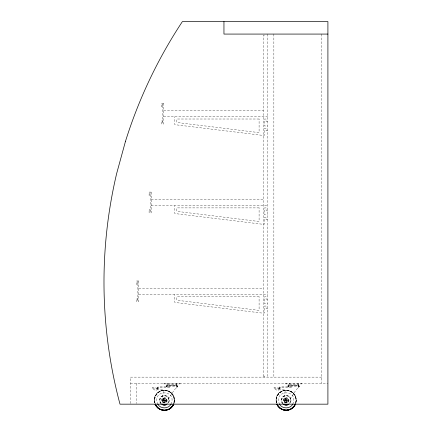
<?xml version="1.0" encoding="UTF-8"?>
<svg xmlns="http://www.w3.org/2000/svg" width="432" height="432" viewBox="0 0 432 432"><rect width="100%" height="100%" fill="white"/><g stroke="black" fill="none" stroke-linecap="round" stroke-linejoin="round"><path stroke-width="0.32" stroke-dasharray="2.16 1.62" d="M163.847 399.892L163.89 400.702M285.601 399.892L285.649 400.702M157.237 388.546C158.749 388.973 156.773 387.175 157.378 388.789L156.843 389.318L157.075 388.643A0.54 0.54 0 0 1 157.27 387.904A0.54 0.54 0 0 1 158.009 388.098L160.083 386.883L169.765 386.883M278.991 388.546C280.508 388.973 278.532 387.175 279.131 388.789L278.597 389.318L278.829 388.643A0.54 0.54 0 0 1 279.023 387.904A0.54 0.54 0 0 1 279.763 388.098L281.837 386.883L291.519 386.883M171.077 404.114C177.439 389.14 151.384 389.14 157.739 404.114M173.691 404.109C179.62 387.104 151.13 385.187 154.618 402.889A10.125 10.125 0 0 1 165.073 390.161A10.125 10.125 0 0 1 173.761 404.136M292.837 404.114C299.192 389.14 273.137 389.14 279.493 404.114M295.45 404.109C301.374 387.104 272.884 385.187 276.372 402.889M157.847 388.541L158.123 388.028L157.599 387.353L157.918 387.034A0.956 0.956 0 0 1 159.268 387.034L159.176 387.418M279.601 388.541L279.882 388.028L279.358 387.353L279.671 387.034A0.956 0.956 0 0 1 281.021 387.034L280.93 387.418M157.718 388.67L156.249 390.674C151.567 388.93 150.136 385.479 156.406 388.12A0.707 0.707 0 0 0 156.967 387.985L157.599 387.353M279.472 388.67L278.008 390.674C273.321 388.93 271.89 385.479 278.165 388.12A0.707 0.707 0 0 0 278.721 387.985L279.358 387.353M164.965 400.653L165.083 400.307A0.675 0.675 0 0 1 164.068 400.847A0.675 0.675 0 0 1 164.068 399.681A0.675 0.675 0 0 1 165.083 400.264L164.927 399.827M286.718 400.653L286.778 399.978L286.837 400.307A0.675 0.675 0 0 1 285.827 400.847A0.675 0.675 0 0 1 285.827 399.681A0.675 0.675 0 0 1 286.837 400.264L286.681 399.827M167.924 383.913L167.157 384.226L166.844 385.128M289.678 383.913L288.911 384.226L288.598 385.128M264.497 35.116L263.461 35.116L263.461 377.136M163.658 110.484L263.461 110.484M163.658 116.721L267.619 116.721M267.619 121.343L266.058 121.343L266.058 119.032L264.497 119.032L264.497 125.971L267.619 125.971M267.619 130.594L266.058 130.594L266.058 128.282L264.497 128.282L264.497 135.216L261.382 135.216L174.76 124.654L174.76 116.721M151.184 199.368L263.461 199.368M151.184 205.605L267.619 205.605M267.619 210.227L266.058 210.227L266.058 207.916L264.497 207.916L264.497 214.85L267.619 214.85M267.619 219.478L266.058 219.478L266.058 217.166L264.497 217.166L264.497 224.1L261.382 224.1L174.76 213.538L174.76 205.605M138.71 288.252L263.461 288.252M138.71 294.489L267.619 294.489M267.619 299.111L266.058 299.111L266.058 296.8L264.497 296.8L264.497 303.734L267.619 303.734M267.619 308.362L266.058 308.362L266.058 306.05L264.497 306.05L264.497 312.984L261.382 312.984L174.76 302.422L174.76 294.489M263.461 376.094L264.497 376.094L264.497 377.136M321.673 377.136L130.394 377.136L130.394 404.163M130.394 383.373L327.91 383.373M169.83 387.207L160.083 387.207L157.988 388.433L157.842 388.19M291.584 387.207L281.837 387.207L279.742 388.433L279.601 388.19M297.788 383.913L298.55 384.226L298.868 385.128M176.029 383.913L176.796 384.226L177.115 385.128M274.039 388.022L278.003 388.913L278.165 388.12M152.285 388.022L156.249 388.913L156.406 388.12M321.673 34.074L321.673 383.373M301.838 383.373L301.838 383.913L285.622 383.913L285.622 383.373M301.055 383.373L301.055 383.913M299.219 386.748L298.982 385.452L288.484 385.452L288.247 386.748M298.544 385.452L297.983 384.264L289.699 384.237L289.024 384.615L288.922 385.452M298.539 385.533L298.539 388.147M298.031 383.373L298.031 383.913M289.435 383.373L289.435 383.913M288.922 385.533L288.922 387.207M288.598 386.883L288.598 385.533L298.868 385.533L298.868 387.968L296.433 389.308L288.506 401.614A2.705 2.705 0 0 1 283.554 399.562L285.196 391.084A1.345 1.345 0 0 0 284.116 389.858L279.137 389.858A0.54 0.54 0 0 1 278.597 389.318M286.405 383.373L286.405 383.913M280.465 387.688L280.465 388.012M273.856 34.074L273.856 377.136M267.619 34.074L267.619 377.136M180.085 383.373L180.085 383.913L163.868 383.913L163.868 383.373M179.302 383.373L179.302 383.913M177.466 386.748L177.228 385.452L166.725 385.452L166.487 386.748M176.791 385.452L176.683 384.615L176.008 384.237L167.729 384.264L167.168 385.452M176.785 385.533L176.785 388.147M176.272 383.373L176.272 383.913M167.681 383.373L167.681 383.913M167.168 385.533L167.168 387.207M166.844 386.883L166.844 385.533L177.115 385.533L177.115 387.968L174.679 389.308L166.752 401.614A2.705 2.705 0 0 1 161.8 399.562L163.442 391.084A1.345 1.345 0 0 0 162.362 389.858L157.383 389.858A0.54 0.54 0 0 1 156.843 389.318M164.651 383.373L164.651 383.913M158.706 387.688L158.706 388.012M136.631 383.373L136.631 403.493M276.707 402.797A9.79 9.79 0 0 1 286.162 390.474A9.79 9.79 0 0 1 295.618 402.797M276.561 402.835A9.941 9.941 0 0 1 286.816 390.344A9.941 9.941 0 0 1 295.348 404.066M276.383 402.883A10.125 10.125 0 0 1 286.826 390.161A10.125 10.125 0 0 1 295.515 404.136M276.431 402.872A10.076 10.076 0 0 1 286.162 390.188A10.076 10.076 0 0 1 295.898 402.872M282.722 403.704A4.865 4.865 0 0 1 282.722 396.824A4.865 4.865 0 0 1 289.602 396.824A4.865 4.865 0 0 1 289.602 403.704M282.82 403.607A4.73 4.73 0 0 1 282.82 396.922A4.73 4.73 0 0 1 289.51 396.922A4.73 4.73 0 0 1 289.51 403.607M283.009 403.418A4.46 4.46 0 0 1 283.009 397.111A4.46 4.46 0 0 1 289.316 397.111A4.46 4.46 0 0 1 289.316 403.418M154.953 402.797A9.79 9.79 0 0 1 164.408 390.474A9.79 9.79 0 0 1 173.864 402.797M154.807 402.835A9.941 9.941 0 0 1 165.386 390.371A9.941 9.941 0 0 1 173.324 404.665M154.678 402.872A10.076 10.076 0 0 1 164.408 390.188A10.076 10.076 0 0 1 174.139 402.872M160.969 403.704A4.865 4.865 0 0 1 160.969 396.824A4.865 4.865 0 0 1 167.848 396.824A4.865 4.865 0 0 1 167.848 403.704M161.066 403.607A4.73 4.73 0 0 1 161.066 396.922A4.73 4.73 0 0 1 167.751 396.922A4.73 4.73 0 0 1 167.751 403.607M161.255 403.418A4.46 4.46 0 0 1 161.255 397.111A4.46 4.46 0 0 1 167.562 397.111A4.46 4.46 0 0 1 167.562 403.418M166.185 385.528L166.163 386.748L177.79 386.748L177.768 385.528L177.25 385.128L166.709 385.128L166.185 385.528M287.939 385.528L287.923 386.748L299.543 386.748L299.522 385.528L299.003 385.128L288.463 385.128L287.939 385.528M163.901 400.081C164.381 402.192 165.623 398.768 163.901 400.081M285.655 400.081C286.141 402.192 287.377 398.768 285.655 400.081M163.453 399.125L162.945 400.523L163.901 401.663L165.364 401.404L165.872 400.005L164.916 398.866L163.453 399.125M285.206 399.125L284.699 400.523L285.66 401.663L287.123 401.404L287.626 400.005L286.67 398.866L285.206 399.125M163.744 398.936L162.923 400.172L163.588 401.506L165.073 401.593L165.893 400.356L165.229 399.022L163.744 398.936M285.498 398.936L284.677 400.172L285.341 401.506L286.826 401.593L287.647 400.356L286.983 399.022L285.498 398.936M163.658 103.205L161.579 103.205L161.579 106.774L162.41 106.774L162.41 104.036L162.826 104.036L162.826 123.169L162.41 123.169L162.41 120.528L161.579 120.528L161.579 124L163.658 124L163.658 103.205M259.092 119.011L176.845 119.011L176.845 122.467L259.092 132.629L259.092 119.011M151.184 192.089L149.105 192.089L149.105 195.658L149.936 195.658L149.936 192.92L150.352 192.92L150.352 212.047L149.936 212.047L149.936 209.412L149.105 209.412L149.105 212.879L151.184 212.879L151.184 192.089M259.092 207.895L176.845 207.895L176.845 211.351L259.092 221.513L259.092 207.895M138.71 280.973L136.631 280.973L136.631 284.542L137.462 284.542L137.462 281.804L137.878 281.804L137.878 300.931L137.462 300.931L137.462 298.291L136.631 298.291L136.631 301.763L138.71 301.763L138.71 280.973M259.092 296.779L176.845 296.779L176.845 300.235L259.092 310.392L259.092 296.779M285.757 400.966A0.81 0.81 0 0 0 286.972 400.264A0.81 0.81 0 0 0 285.757 399.562A0.81 0.81 0 0 0 285.757 400.966M284.877 402.489A2.57 2.57 0 0 0 288.733 400.264A2.57 2.57 0 0 0 284.877 398.039A2.57 2.57 0 0 0 284.877 402.489M285.088 402.127A2.155 2.155 0 0 0 288.317 400.264A2.155 2.155 0 0 0 285.088 398.401A2.155 2.155 0 0 0 285.088 402.127M285.217 401.9A1.89 1.89 0 0 0 288.058 400.264A1.89 1.89 0 0 0 285.217 398.628A1.89 1.89 0 0 0 285.217 401.9M285.017 402.251A2.295 2.295 0 0 0 288.463 400.264A2.295 2.295 0 0 0 285.017 398.277A2.295 2.295 0 0 0 285.017 402.251M164.003 400.966A0.81 0.81 0 0 0 165.218 400.264A0.81 0.81 0 0 0 164.003 399.562A0.81 0.81 0 0 0 164.003 400.966M163.123 402.489A2.57 2.57 0 0 0 166.979 400.264A2.57 2.57 0 0 0 163.123 398.039A2.57 2.57 0 0 0 163.123 402.489M162.886 401.787A2.155 2.155 0 0 0 166.487 400.82A2.155 2.155 0 0 0 163.852 398.185A2.155 2.155 0 0 0 162.886 401.787M163.463 401.9A1.89 1.89 0 0 0 166.298 400.264A1.89 1.89 0 0 0 163.463 398.628A1.89 1.89 0 0 0 163.463 401.9M163.258 402.251A2.295 2.295 0 0 0 166.709 400.264A2.295 2.295 0 0 0 163.258 398.277A2.295 2.295 0 0 0 163.258 402.251"/><path stroke-width="0.65" d="M171.077 404.114C168.383 409.131 160.434 409.131 157.739 404.114M292.837 404.114C290.137 409.131 282.188 409.131 279.493 404.114M327.91 34.074L223.954 34.074L223.954 21.6M295.331 404.06A9.925 9.925 0 0 1 276.993 404.06M295.515 404.136A10.125 10.125 0 0 1 276.809 404.136M295.207 404.012A9.79 9.79 0 0 1 277.117 404.012M295.472 404.12A10.076 10.076 0 0 1 276.853 404.12M155.056 404.136A10.125 10.125 0 0 0 173.761 404.136A10.076 10.076 0 0 1 155.099 404.12M173.594 404.066A9.941 9.941 0 0 1 155.223 404.066M173.524 404.039A9.866 9.866 0 0 1 155.293 404.039M288.598 404.476A4.865 4.865 0 0 1 283.732 404.476M288.527 404.363A4.73 4.73 0 0 1 283.797 404.363M288.392 404.125A4.46 4.46 0 0 1 283.932 404.125M166.844 404.476A4.865 4.865 0 0 1 161.978 404.476M166.774 404.363A4.73 4.73 0 0 1 162.043 404.363M166.639 404.125A4.46 4.46 0 0 1 162.178 404.125M125.442 141.458L116.651 173.556A472.435 472.435 0 0 0 119.999 404.163L327.91 404.163L327.91 21.6L182.374 21.6A472.435 472.435 0 0 0 125.442 141.458"/></g></svg>
